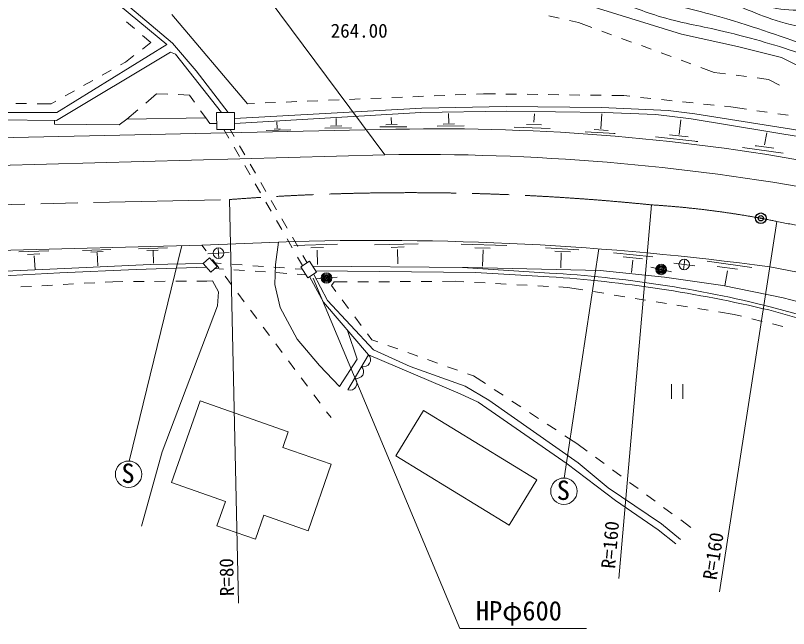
# Model space of a CAD drawing. Units: millimetres, scale not verified. Extents: x 40000 to 680000, y 20000 to 380000.
# Drawn here: x 297790 to 370900, y 255364 to 313371 of the extents above; entities that cross this region are included whole.
import ezdxf
from ezdxf.enums import TextEntityAlignment as Align

# ---------------------------------------------------------------- set-up
doc = ezdxf.new("R2010")
doc.units = ezdxf.units.MM
doc.header["$LTSCALE"] = 1000
doc.header["$PDMODE"] = 32
doc.header["$PDSIZE"] = 500
doc.linetypes.add('CHAIN', pattern=[18.5, 12, -1.5, 3.5, -1.5])
for name, color, linetype, lineweight in [('M-BGD', 7, 'Continuous', 13), ('M-BMK', 2, 'CHAIN', 13), ('M-BMK-SRVR', 3, 'Continuous', 25), ('M-STR-HTXT', 7, 'Continuous', 13)]:
    doc.layers.add(name, color=color, linetype=linetype, lineweight=lineweight)
doc.styles.add('ＭＳ ゴシック', font='')
doc.styles.get('ＭＳ ゴシック').set_extended_font_data('MS Gothic')

msp = doc.modelspace()

# ---------------------------------------------------------------- linework, layer by layer
at = {"layer": 'M-BGD'}
for p, q in [((304842, 317349), (312644, 310749)), ((312116, 310609), (304250, 317161)), ((320268, 316926), (332722, 300194)), ((360777, 311588), (347243, 315853)), ((312584, 313471), (319733, 305019)), ((349199, 313117), (348223, 313336)), ((309039, 312132), (308275, 312778)), ((351041, 312703), (350175, 312898)), ((352291, 312242), (351041, 312703)), ((310605, 310810), (309803, 311487)), ((354168, 311551), (353230, 311897)), ((366069, 310429), (360777, 311588)), ((309789, 310181), (310605, 310810)), ((314890, 308142), (312644, 310749)), ((356045, 310859), (355106, 311205)), ((301711, 304186), (312116, 310609)), ((357921, 310167), (356983, 310513)), ((370229, 309402), (366069, 310429)), ((312443, 309907), (301674, 303429)), ((308182, 308940), (308998, 309570)), ((312443, 309907), (312913, 309722)), ((312913, 309722), (317284, 304179)), ((359798, 309476), (358859, 309822)), ((379669, 304597), (370229, 309402)), ((307724, 308684), (308182, 308940)), ((361674, 308784), (360736, 309130)), ((305977, 307710), (306850, 308197)), ((317910, 304186), (314890, 308142)), ((363863, 307977), (362613, 308438)), ((364943, 307839), (363863, 307977)), ((304231, 306735), (305104, 307222)), ((366926, 307584), (365935, 307712)), ((368998, 307319), (367918, 307457)), ((370040, 306776), (368998, 307319)), ((302484, 305760), (303358, 306248)), ((310115, 305083), (311134, 305950)), ((311134, 305950), (312191, 305914)), ((313190, 305880), (314247, 305844)), ((314247, 305844), (314725, 305171)), ((333385, 305597), (334384, 305639)), ((335383, 305681), (336383, 305724)), ((337382, 305766), (338381, 305808)), ((339380, 305850), (340379, 305893)), ((341378, 305935), (342042, 305963)), ((342042, 305963), (343178, 305948)), ((344178, 305934), (345178, 305921)), ((346178, 305908), (347178, 305894)), ((348178, 305881), (349178, 305867)), ((350177, 305854), (351177, 305841)), ((352177, 305827), (353177, 305814)), ((354177, 305800), (355313, 305785)), ((355313, 305785), (355903, 305723)), ((356897, 305618), (357892, 305514)), ((297829, 305031), (298829, 305027)), ((299829, 305023), (301152, 305017)), ((301152, 305017), (301611, 305273)), ((319733, 305019), (320397, 305047)), ((321396, 305090), (322395, 305132)), ((323394, 305174), (324393, 305216)), ((325392, 305259), (326392, 305301)), ((327391, 305343), (328390, 305386)), ((329389, 305428), (330388, 305470)), ((331387, 305512), (332386, 305555)), ((358886, 305409), (359881, 305304)), ((360875, 305200), (361870, 305095)), ((362864, 304990), (363859, 304886)), ((284489, 304151), (301711, 304186)), ((308335, 303569), (309353, 304435)), ((315304, 304355), (315782, 303681)), ((316803, 304174), (318494, 304192)), ((316820, 302577), (316803, 304174)), ((318494, 304192), (318511, 302595)), ((318500, 303621), (336205, 304611)), ((318505, 303149), (336141, 304174)), ((336141, 304174), (344215, 304326)), ((336205, 304611), (344183, 304769)), ((344183, 304769), (353217, 304662)), ((344215, 304326), (353507, 304188)), ((353217, 304662), (359510, 304372)), ((353507, 304188), (358352, 304004)), ((359510, 304372), (362025, 304054)), ((364853, 304781), (365443, 304719)), ((365443, 304719), (366914, 304506)), ((367904, 304362), (368893, 304219)), ((301674, 303429), (283489, 303677)), ((301489, 303101), (301497, 303432)), ((308335, 303569), (307609, 303019)), ((315782, 303681), (308335, 303569)), ((316157, 303143), (315782, 303681)), ((328126, 302995), (328113, 303620)), ((333340, 303105), (333327, 303731)), ((338759, 303189), (338744, 304090)), ((346816, 303263), (346875, 304071)), ((353149, 302659), (353243, 304063)), ((358352, 304004), (361683, 303580)), ((360543, 302101), (360719, 303501)), ((378603, 300821), (361683, 303580)), ((362025, 304054), (378564, 301453)), ((369883, 304075), (370873, 303932)), ((307609, 303019), (301489, 303101)), ((316814, 303143), (316157, 303143)), ((322524, 302702), (322497, 303295)), ((327036, 302708), (329579, 302731)), ((327598, 302903), (328667, 302934)), ((332250, 302818), (334794, 302842)), ((332812, 303013), (333881, 303044)), ((337668, 302902), (340212, 302926)), ((338230, 303097), (339299, 303128)), ((344944, 302795), (348349, 302667)), ((346126, 303053), (347542, 303018)), ((317715, 302261), (283559, 301495)), ((318511, 302595), (316820, 302577)), ((317501, 302584), (317971, 301770)), ((333769, 302602), (317715, 302261)), ((318087, 302590), (318479, 301911)), ((321507, 302476), (323825, 302539)), ((322240, 302626), (322836, 302640)), ((351675, 302370), (354514, 302199)), ((352509, 302573), (353828, 302479)), ((354514, 302199), (354389, 302206)), ((359654, 302062), (361421, 301875)), ((368613, 301132), (368835, 302279)), ((358308, 301898), (362322, 301442)), ((362322, 301442), (362155, 301461)), ((318471, 300904), (318971, 300038)), ((318979, 301045), (319479, 300179)), ((366553, 300886), (370380, 300336)), ((367735, 301038), (367876, 301026)), ((367876, 301026), (369514, 300816)), ((293538, 299111), (332722, 300194)), ((319471, 299172), (319971, 298306)), ((319979, 299313), (320479, 298447)), ((320979, 297581), (321479, 296715)), ((320471, 297440), (320971, 296574)), ((318018, 295951), (318877, 257770)), ((321471, 295708), (321971, 294842)), ((321979, 295849), (322479, 294983)), ((357943, 295448), (354857, 260086)), ((322471, 293976), (322971, 293110)), ((322979, 294117), (323479, 293251)), ((369804, 293882), (364365, 258842)), ((315419, 291650), (322669, 291931)), ((322669, 291931), (322371, 289807)), ((323471, 292244), (323971, 291378)), ((323979, 292385), (324479, 291519)), ((324119, 291602), (328250, 291718)), ((331738, 291660), (335869, 291775)), ((339933, 291729), (344251, 291606)), ((315419, 291650), (260293, 290170)), ((298117, 291017), (300949, 291095)), ((304118, 291122), (306803, 291217)), ((304926, 290978), (306096, 291035)), ((308530, 271212), (313525, 291599)), ((309433, 291294), (312183, 291376)), ((310225, 291126), (311279, 291157)), ((310816, 291144), (310857, 289932)), ((315419, 291650), (315835, 291094)), ((316964, 291382), (317020, 290384)), ((325715, 291374), (326916, 291421)), ((326308, 291179), (326339, 289814)), ((333334, 291432), (334535, 291479)), ((333926, 291237), (333958, 289872)), ((341220, 291396), (342671, 291349)), ((342028, 291185), (341946, 289652)), ((347910, 291384), (351077, 291201)), ((348807, 291060), (350266, 291006)), ((349696, 269606), (352972, 291289)), ((298913, 290744), (300099, 290807)), ((299568, 290635), (299643, 289332)), ((305529, 290941), (305581, 289693)), ((315545, 289909), (316145, 290429)), ((316992, 290883), (315994, 290827)), ((316145, 290429), (316852, 289612)), ((316435, 290293), (317034, 289492)), ((316992, 290883), (317991, 290939)), ((324471, 290512), (324941, 289698)), ((324979, 290653), (325371, 289974)), ((349408, 290896), (349353, 289500)), ((354342, 290908), (358063, 290545)), ((355255, 290522), (357104, 290346)), ((361098, 290302), (360971, 289310)), ((303107, 289453), (310534, 289804)), ((309194, 289332), (315846, 289561)), ((310534, 289804), (315545, 289909)), ((316251, 289093), (315545, 289909)), ((316852, 289612), (316251, 289093)), ((316551, 289960), (317246, 289910)), ((318244, 289838), (319241, 289766)), ((320238, 289694), (321236, 289621)), ((322233, 289549), (323231, 289477)), ((322371, 289807), (322318, 287911)), ((324772, 289590), (325592, 290117)), ((325432, 288562), (324772, 289590)), ((325592, 290117), (326252, 289089)), ((340591, 289532), (325882, 289664)), ((348281, 289002), (340079, 289536)), ((353098, 289242), (340591, 289532)), ((356168, 290229), (356062, 289059)), ((358851, 289340), (357876, 289562)), ((361035, 289806), (360043, 289933)), ((361035, 289806), (362027, 289679)), ((363202, 290111), (367415, 289514)), ((364150, 289619), (366063, 289356)), ((369135, 289574), (374348, 288603)), ((295401, 289102), (303107, 289453)), ((296020, 288709), (301989, 289025)), ((301989, 289025), (309194, 289332)), ((317458, 289380), (316648, 289436)), ((319453, 289243), (318456, 289312)), ((321448, 289106), (320451, 289174)), ((323444, 288968), (322446, 289037)), ((324228, 289405), (324923, 289355)), ((325251, 288844), (324441, 288900)), ((326252, 289089), (325432, 288562)), ((325986, 288918), (327299, 286414)), ((326175, 289209), (341289, 289043)), ((341289, 289043), (348267, 288648)), ((359154, 288610), (353098, 289242)), ((358851, 289340), (359826, 289118)), ((365115, 289198), (364890, 287778)), ((305281, 288082), (304283, 288026)), ((307009, 288181), (306279, 288139)), ((307951, 288187), (307009, 288181)), ((309951, 288202), (308951, 288195)), ((311951, 288216), (310951, 288209)), ((313951, 288230), (312951, 288223)), ((315893, 288244), (314951, 288238)), ((316408, 288263), (315893, 288244)), ((316408, 288263), (316991, 287226)), ((317633, 288692), (318232, 287891)), ((326913, 286239), (325601, 288671)), ((327205, 288533), (326208, 288459)), ((327205, 288533), (328202, 288608)), ((327679, 287814), (327936, 288153)), ((327936, 288153), (329164, 288160)), ((330164, 288165), (331163, 288171)), ((332163, 288176), (333163, 288182)), ((334163, 288187), (335163, 288193)), ((336163, 288198), (337163, 288204)), ((338163, 288209), (339391, 288216)), ((339391, 288216), (340203, 288172)), ((341202, 288117), (342200, 288063)), ((364683, 287820), (359154, 288610)), ((299291, 287742), (298292, 287685)), ((301287, 287855), (300289, 287798)), ((303284, 287969), (302286, 287912)), ((322318, 287911), (322809, 285734)), ((328093, 287258), (327679, 287814)), ((343199, 288008), (344197, 287954)), ((345196, 287899), (346194, 287845)), ((347193, 287790), (348191, 287736)), ((349190, 287681), (350002, 287637)), ((350002, 287637), (351458, 287401)), ((370381, 286655), (364683, 287820)), ((316991, 287226), (316885, 285910)), ((318831, 287090), (319430, 286290)), ((352446, 287240), (353433, 287080)), ((354420, 286920), (355407, 286760)), ((356394, 286600), (357381, 286440)), ((377735, 284770), (370381, 286655)), ((316885, 285910), (311655, 272096)), ((331161, 281271), (326913, 286239)), ((327299, 286414), (331635, 281745)), ((329287, 285653), (328690, 286455)), ((358368, 286280), (359355, 286120)), ((360342, 285959), (361329, 285799)), ((320029, 285489), (320628, 284688)), ((322809, 285734), (324424, 282733)), ((362316, 285639), (363304, 285479)), ((364291, 285319), (365747, 285083)), ((385633, 280762), (369028, 285506)), ((369169, 285818), (385531, 281249)), ((330482, 284049), (329885, 284851)), ((365747, 285083), (366466, 284904)), ((367436, 284664), (368407, 284423)), ((321227, 283888), (321826, 283087)), ((369377, 284182), (370348, 283941)), ((330094, 280837), (329189, 283577)), ((331493, 282691), (331079, 283247)), ((322425, 282286), (323024, 281485)), ((324424, 282733), (326548, 280240)), ((332059, 282490), (331493, 282691)), ((335119, 280145), (331635, 281745)), ((333944, 281818), (333002, 282154)), ((335828, 281147), (334886, 281483)), ((328444, 278257), (330094, 280837)), ((329230, 277936), (331161, 281271)), ((331161, 281271), (339852, 277570)), ((337712, 280476), (336770, 280812)), ((323623, 280685), (324223, 279884)), ((326548, 280240), (328444, 278257)), ((340326, 278307), (335119, 280145)), ((339596, 279805), (338654, 280141)), ((341104, 279268), (340538, 279470)), ((324822, 279083), (325421, 278283)), ((342226, 278534), (341104, 279268)), ((342547, 276958), (340326, 278307)), ((343900, 277438), (343063, 277986)), ((359843, 278498), (359843, 277098)), ((360893, 277098), (360893, 278498)), ((326020, 277482), (326619, 276681)), ((341558, 276778), (339852, 277570)), ((312559, 269170), (315250, 276894)), ((315250, 276894), (323589, 273988)), ((349958, 270933), (341558, 276778)), ((342547, 276958), (350999, 271050)), ((345573, 276343), (344736, 276891)), ((327218, 275881), (327634, 275325)), ((333762, 271696), (336384, 275986)), ((336384, 275986), (347095, 269440)), ((347246, 275248), (346410, 275795)), ((348920, 274152), (348083, 274700)), ((323589, 273988), (323071, 272503)), ((350879, 272870), (349757, 273605)), ((351841, 272162), (350879, 272870)), ((311655, 272096), (309720, 265066)), ((323071, 272503), (327657, 270905)), ((344474, 265150), (333762, 271696)), ((353451, 270976), (352646, 271569)), ((327657, 270905), (325467, 264619)), ((354539, 267483), (349958, 270933)), ((350999, 271050), (353843, 268674)), ((355062, 269790), (354257, 270383)), ((317650, 267396), (312559, 269170)), ((347095, 269440), (344474, 265150)), ((356673, 268604), (355867, 269197)), ((353843, 268674), (358884, 265272)), ((358283, 267419), (357478, 268011)), ((316847, 265091), (317650, 267396)), ((358568, 264719), (354539, 267483)), ((359894, 266233), (359088, 266826)), ((321280, 266078), (320494, 263821)), ((325467, 264619), (321280, 266078)), ((361661, 264932), (360699, 265640)), ((320494, 263821), (316847, 265091)), ((360226, 263376), (358568, 264719)), ((358884, 265272), (360674, 263797))]:
    msp.add_line(p, q, dxfattribs=at)
for centre, radius in [((316992, 290883), 500), ((361035, 289806), 500), ((358851, 289340), 500), ((358851, 289340), 400), ((358851, 289340), 300), ((358851, 289340), 200), ((327205, 288533), 500), ((327205, 288533), 400), ((327205, 288533), 300), ((358851, 289340), 100), ((358851, 289340), 20), ((327205, 288533), 200), ((327205, 288533), 100), ((327205, 288533), 20), ((308486, 269963), 1250), ((349656, 268357), 1250)]:
    msp.add_circle(centre, radius, dxfattribs=at)
for centre, radius, start, end in [((337900, 105096), 197549, 79.15952, 91.19829), ((335985, 86362), 213857, 79.59963, 90.8742), ((331988, 16356), 275732, 82.25739, 91.93682), ((341483, 174314), 114889, 76.05589, 86.60778), ((339695, 161861), 127077, 76.65407, 86.13236), ((330699, 280797), 663, 254.13751, 45.72506), ((330055, 279685), 663, 254.13751, 45.72506), ((329411, 278573), 663, 254.13751, 45.72506)]:
    msp.add_arc(centre, radius, start, end, dxfattribs=at)
for points, knots in [([(394182, 295511), (391959, 297537), (391332, 298102), (389412, 299651), (387387, 301285), (386276, 302252), (384067, 303627), (381121, 305461), (379380, 306345), (376274, 307892), (375022, 308516), (374352, 308949), (373035, 309420), (370023, 310495), (368286, 310966), (365189, 311763), (362901, 312352), (361563, 312457), (359291, 313106), (357292, 313676), (356227, 314169), (354262, 314843), (351549, 315775), (350074, 316444), (347311, 317213), (344132, 318098), (342260, 318216), (339043, 318951), (336174, 319606), (334570, 319993), (331723, 320741), (329768, 321255), (328696, 321627), (326747, 322163), (323493, 323059), (321688, 323636), (318400, 324401), (315960, 324969), (314440, 324726), (312108, 325639), (310805, 326148), (310052, 326448), (308922, 327271), (308407, 327645), (308204, 327791), (307658, 328298)], [0, 0, 0, 0, 1, 1, 1, 2, 2, 2, 3, 3, 3, 4, 4, 4, 5, 5, 5, 6, 6, 6, 7, 7, 7, 8, 8, 8, 9, 9, 9, 10, 10, 10, 11, 11, 11, 12, 12, 12, 13, 13, 13, 14, 14, 14, 15, 15, 15, 15]), ([(397595, 295336), (396102, 297620), (395539, 298383), (393947, 300105), (391898, 302319), (390435, 303258), (387961, 304984), (385441, 306744), (383860, 307470), (381238, 309074), (379831, 309935), (379154, 310630), (377640, 311286), (376805, 311648), (376284, 311718), (375393, 311900), (373717, 312243), (372712, 312083), (371057, 312515), (368473, 313189), (367128, 313906), (364650, 314902), (362901, 315605), (362034, 316295), (360227, 316833), (358679, 317294), (357742, 317255), (356155, 317553), (353576, 318035), (352112, 318228), (349572, 318887), (348010, 319291), (347190, 319701), (345675, 320256), (343653, 320995), (342575, 321559), (340532, 322239), (338585, 322887), (337467, 323167), (335494, 323731), (332921, 324468), (331413, 324669), (328894, 325574), (327484, 326081), (326783, 326583), (325384, 327119), (324401, 327496), (323807, 327577), (322803, 327891), (321978, 328150), (321545, 328401), (320697, 328570), (320127, 328684), (319908, 328716), (319222, 328769)], [0, 0, 0, 0, 1, 1, 1, 2, 2, 2, 3, 3, 3, 4, 4, 4, 5, 5, 5, 6, 6, 6, 7, 7, 7, 8, 8, 8, 9, 9, 9, 10, 10, 10, 11, 11, 11, 12, 12, 12, 13, 13, 13, 14, 14, 14, 15, 15, 15, 16, 16, 16, 17, 17, 17, 18, 18, 18, 18]), ([(325182, 328494), (329181, 327184), (330221, 326821), (333485, 325861), (335188, 325360), (336141, 325075), (337856, 324614), (339568, 324155), (340545, 323969), (342262, 323526), (344160, 323036), (345190, 322626), (347106, 322210), (348521, 321902), (349319, 321742), (350757, 321578), (352512, 321377), (353514, 321464), (355269, 321262), (356779, 321088), (357651, 321065), (359113, 320647), (360278, 320314), (360828, 319852), (361921, 319331), (364315, 318189), (365558, 317334), (368012, 316329), (368811, 316002), (369234, 315711), (370084, 315557), (371851, 315237), (372878, 315346), (374665, 315171), (376113, 315029), (376940, 315045), (378369, 314767), (378596, 314723), (378718, 314668), (378930, 314574), (380894, 313701), (381725, 312721), (383494, 311502), (385068, 310418), (385905, 309749), (387461, 308641), (389109, 307468), (390034, 306815), (391692, 305657), (392722, 304937), (393345, 304597), (394342, 303831), (394816, 303467), (395084, 303260), (395501, 302831), (396363, 301943), (396518, 301182), (397291, 300215), (397759, 299631), (398093, 299364), (398555, 298776), (399112, 298067), (399277, 297782), (399844, 296861)], [0, 0, 0, 0, 1, 1, 1, 2, 2, 2, 3, 3, 3, 4, 4, 4, 5, 5, 5, 6, 6, 6, 7, 7, 7, 8, 8, 8, 9, 9, 9, 10, 10, 10, 11, 11, 11, 12, 12, 12, 13, 13, 13, 14, 14, 14, 15, 15, 15, 16, 16, 16, 17, 17, 17, 18, 18, 18, 19, 19, 19, 20, 20, 20, 21, 21, 21, 21]), ([(312424, 328206), (314725, 327584), (315310, 327430), (317163, 326942), (320228, 326135), (321960, 325743), (325022, 324928), (327283, 324326), (328544, 323967), (330789, 323309), (333532, 322504), (335009, 321846), (337779, 321136), (339916, 320589), (341183, 320581), (343309, 319991), (345302, 319438), (346331, 318855), (348285, 318174), (352035, 316868), (354106, 316036), (357922, 314936), (360435, 314211), (361885, 313960), (364399, 313237), (368065, 312183), (370066, 311415), (373667, 310157), (375744, 309431), (376936, 309081), (378933, 308156), (382732, 306395), (384455, 304662), (387938, 302337), (389639, 301201), (390654, 300640), (392230, 299335), (393904, 297948), (394453, 297323), (396176, 295409)], [0, 0, 0, 0, 1, 1, 1, 2, 2, 2, 3, 3, 3, 4, 4, 4, 5, 5, 5, 6, 6, 6, 7, 7, 7, 8, 8, 8, 9, 9, 9, 10, 10, 10, 11, 11, 11, 12, 12, 12, 13, 13, 13, 13]), ([(339093, 323987), (339139, 323898), (339175, 323866), (339234, 323794), (339703, 323219), (340294, 323327), (340971, 323022), (341699, 322694), (342083, 322453), (342832, 322179), (344530, 321560), (345514, 321295), (347273, 320880), (348562, 320576), (349289, 320424), (350591, 320178), (353594, 319610), (355312, 319471), (358297, 318809), (359366, 318572), (359961, 318397), (360982, 318002), (362278, 317501), (362907, 317004), (364159, 316404), (365989, 315529), (366932, 314804), (368881, 314245), (370157, 313880), (370929, 313927), (372251, 313824), (373099, 313758), (373583, 313850), (374428, 313754), (375749, 313603), (376518, 313536), (377763, 313069), (379408, 312452), (380140, 311703), (381660, 310822), (382532, 310317), (383023, 310038), (383889, 309523), (385104, 308803), (385789, 308407), (386979, 307645), (388171, 306882), (388861, 306483), (389994, 305632), (391117, 304789), (391750, 304317), (392795, 303378), (393118, 303087), (393262, 302885), (393559, 302566), (394301, 301771), (394731, 301339), (395435, 300510), (395880, 299987), (396051, 299633), (396450, 299074), (397528, 297562), (397894, 297093), (399274, 295250)], [0, 0, 0, 0, 1, 1, 1, 2, 2, 2, 3, 3, 3, 4, 4, 4, 5, 5, 5, 6, 6, 6, 7, 7, 7, 8, 8, 8, 9, 9, 9, 10, 10, 10, 11, 11, 11, 12, 12, 12, 13, 13, 13, 14, 14, 14, 15, 15, 15, 16, 16, 16, 17, 17, 17, 18, 18, 18, 19, 19, 19, 20, 20, 20, 21, 21, 21, 21]), ([(399651, 295899), (398814, 296920), (398586, 297196), (397941, 298056), (397309, 298897), (396970, 299380), (396378, 300250), (395882, 300980), (395725, 301477), (395150, 302146), (394535, 302861), (394067, 303146), (393324, 303726), (392293, 304531), (391654, 304899), (390588, 305657), (389648, 306325), (389138, 306721), (388193, 307381), (386283, 308713), (385181, 309413), (383270, 310743), (382242, 311458), (381704, 311914), (380657, 312600), (379931, 313075), (379544, 313409), (378726, 313693), (378137, 313898), (377768, 313866), (377150, 313951), (376161, 314086), (375602, 314124), (374614, 314263), (374219, 314318), (374001, 314372), (373608, 314442), (372523, 314635), (371918, 314758), (370831, 314934), (370211, 315034), (369843, 314998), (369242, 315181), (367808, 315619), (367136, 316201), (365784, 316849), (363798, 317800), (362693, 318349), (360694, 319271), (359792, 319687), (359320, 320013), (358371, 320303), (357944, 320433), (357690, 320453), (357247, 320511), (355944, 320683), (355209, 320755), (353897, 320835), (352632, 320913), (351916, 320830), (350655, 320953), (349599, 321055), (349020, 321215), (347979, 321421), (346338, 321745), (345418, 321944), (343813, 322419), (343281, 322577), (343100, 322626), (342456, 322840)], [0, 0, 0, 0, 1, 1, 1, 2, 2, 2, 3, 3, 3, 4, 4, 4, 5, 5, 5, 6, 6, 6, 7, 7, 7, 8, 8, 8, 9, 9, 9, 10, 10, 10, 11, 11, 11, 12, 12, 12, 13, 13, 13, 14, 14, 14, 15, 15, 15, 16, 16, 16, 17, 17, 17, 18, 18, 18, 19, 19, 19, 20, 20, 20, 21, 21, 21, 22, 22, 22, 23, 23, 23, 23])]:
    msp.add_open_spline(points, degree=3, knots=knots, dxfattribs=at)
for p in [(358851, 289340), (327205, 288533)]:
    msp.add_point(p, dxfattribs=at)
at = {"layer": 'M-BMK'}
msp.add_line((268186, 294830), (318018, 295951), dxfattribs=at)
for centre, radius, start, end in [((335156, 71445), 225160, 84.19144, 94.36518), ((352569, 208741), 86874, 79.58135, 86.45343), ((297542, -69756), 370749, 78.76066, 79.00083), ((311569, -1243), 300816, 71.29841, 78.83753)]:
    msp.add_arc(centre, radius, start, end, dxfattribs=at)
at = {"layer": 'M-BMK-SRVR'}
msp.add_circle((368279, 294182), 500, dxfattribs=at)
msp.add_point((368279, 294182), dxfattribs=at)
at = {"layer": 'M-STR-HTXT'}
for q in [(325945, 288526), (351791, 255364)]:
    msp.add_line((339824, 255364), q, dxfattribs=at)

# ---------------------------------------------------------------- texts
at = {"layer": 'M-BGD', "style": 'ＭＳ ゴシック'}
for s, height, p in [('264.00', 1320, (327600, 310872)), ('S', 1833, (307808, 268589)), ('S', 1833, (348978, 266983))]:
    msp.add_text(s, height=height, dxfattribs=at).set_placement(p, align=Align.BOTTOM_LEFT)
for s, rotation, p in [('R=160', 85.012, (354885, 260962)), ('R=160', 81.177, (364478, 259845)), ('R=80', 91.289, (318858, 258455))]:
    msp.add_text(s, height=1320, rotation=rotation, dxfattribs=at).set_placement(p, align=Align.BOTTOM_LEFT)
at = {"layer": 'M-STR-HTXT', "style": 'ＭＳ ゴシック'}
msp.add_text('HPφ600', height=1833, dxfattribs=at).set_placement((341336, 255579), align=Align.BOTTOM_LEFT)

doc.saveas('drawing.dxf')
